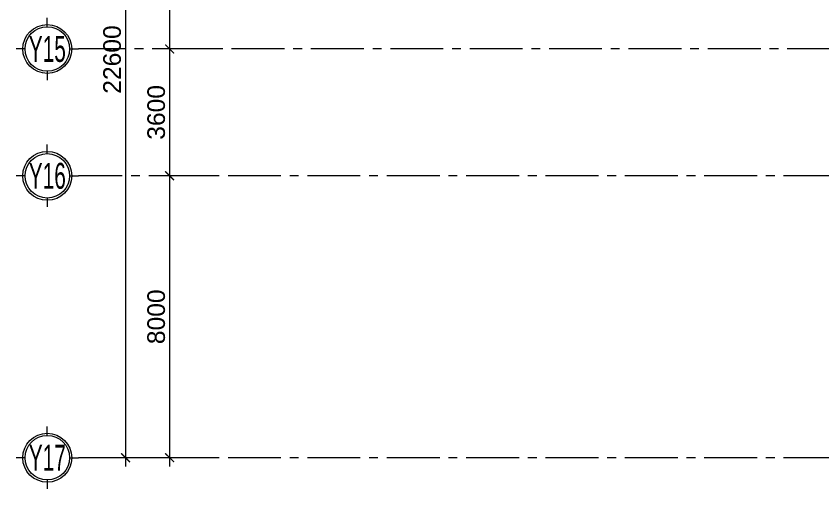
# Model space of a CAD drawing. Header units: millimetres. Extents: x 18326 to 214271, y -298828 to -198730.
# Drawn here: x 18326 to 41196, y -283064 to -269648 of the extents above; entities that cross this region are included whole.
import ezdxf
from ezdxf.enums import TextEntityAlignment as Align

# ---------------------------------------------------------------- set-up
doc = ezdxf.new("R2010")
doc.units = ezdxf.units.MM
doc.header["$LTSCALE"] = 20
doc.header["$MEASUREMENT"] = 0
doc.linetypes.add('xref LC GK$0$CENTER2', pattern=[1.125, 0.75, -0.125, 0.125, -0.125])
doc.layers.get('0').update_dxf_attribs({"lineweight": 0})
doc.layers.get('Defpoints').update_dxf_attribs({"color": 1, "lineweight": 25})
for name, color, linetype, lineweight in [('KV-Cay xanh', 78, 'Continuous', 5), ('KV-Dim', 14, 'Continuous', 9), ('KV-Ky hieu', 30, 'Continuous', 0), ('KV-Net thay 1', 9, 'Continuous', 20), ('KV-Net thay 2', 8, 'Continuous', 13), ('KV-Text', 7, 'Continuous', 25), ('xref LC GK$0$KV-Net truc', 251, 'xref LC GK$0$CENTER2', 9)]:
    doc.layers.add(name, color=color, linetype=linetype, lineweight=lineweight)
doc.styles.add('CHUTO', font='VnAvantH.TTF', dxfattribs={"width": 0.7})
doc.styles.add('KD-Style', font='arial.ttf')
doc.dimstyles.new('D-Layout', dxfattribs={"dimscale": 0, "dimtxt": 2, "dimasz": 1, "dimexe": 1, "dimexo": 0, "dimgap": 0.5, "dimtad": 1, "dimdec": 0, "dimzin": 0, "dimdsep": 46, "dimtxsty": 'KD-Style', "dimblk": 'ARCHTICK', "dimcen": 0.09, "dimdle": 1, "dimclrd": 256, "dimclre": 256, "dimclrt": 2, "dimadec": 0, "dimazin": 0, "dimtfac": 1, "dimtdec": 0, "dimtix": 1, "dimtmove": 2, "dimatfit": 3, "dimldrblk": 'MUITEN', "dimfxl": 1, "dimtolj": 1, "dimtzin": 0, "dimarcsym": 0})

# ---------------------------------------------------------------- blocks, each defined once
blk = doc.blocks.new('A$C06776D30')
at = {"layer": 'KV-Ky hieu', "color": 8}
for p, q in [((504, 865), (504, 1009)), ((144, 504), (0, 504)), ((865, 504), (1009, 504)), ((504, 144), (504, 0))]:
    blk.add_line(p, q, dxfattribs=at)
for radius in [396, 360]:
    blk.add_circle((504, 504), radius, dxfattribs=at)
at = {"layer": 'KV-Text', "color": 8, "style": 'CHUTO', "width": 0.6}
blk.add_attdef('GIRD', text='', height=420, dxfattribs=at).set_placement((504, 504), align=Align.MIDDLE_CENTER)
blk = doc.blocks.new('TT')
at = {"layer": 'KV-Net thay 1', "color": 8}
ref = blk.add_blockref('A$C06776D30', (-66.759, -122.37), dxfattribs=dict(at, xscale=0.007011206080914858, yscale=0.007011206080914858, zscale=0.007011206080914858))
ref.add_attrib('GIRD', 'Y15', dxfattribs={"layer": 'KV-Text', "height": 2.9447, "style": 'CHUTO', "width": 0.6}).set_placement((-63.223, -118.834), align=Align.MIDDLE_CENTER)
ref = blk.add_blockref('A$C06776D30', (-66.759, -136.77), dxfattribs=dict(at, xscale=0.007011206080914858, yscale=0.007011206080914858, zscale=0.007011206080914858))
ref.add_attrib('GIRD', 'Y16', dxfattribs={"layer": 'KV-Text', "height": 2.9447, "style": 'CHUTO', "width": 0.6}).set_placement((-63.223, -133.234), align=Align.MIDDLE_CENTER)
ref = blk.add_blockref('A$C06776D30', (-66.759, -168.77), dxfattribs=dict(at, xscale=0.007011206080914858, yscale=0.007011206080914858, zscale=0.007011206080914858))
ref.add_attrib('GIRD', 'Y17', dxfattribs={"layer": 'KV-Text', "height": 2.9447, "style": 'CHUTO', "width": 0.6}).set_placement((-63.223, -165.234), align=Align.MIDDLE_CENTER)
blk = doc.blocks.new('_ARCHTICK')
at = {"color": 8, "const_width": 0.15}
blk.add_lwpolyline([(-0.5, -0.5), (0.5, 0.5)], dxfattribs=at)
blk = doc.blocks.new('*D38')
at = {"layer": 'Defpoints', "color": 8, "transparency": 16777216}
for p in [(795.013, 119.159), (800.189, 119.159), (800.189, 87.159)]:
    blk.add_point(p, dxfattribs=at)
at = {"layer": 'KV-Dim', "color": 8, "lineweight": -2, "transparency": 16777216}
for p, q in [((795.013, 86.159), (795.013, 120.159)), ((800.189, 119.159), (794.013, 119.159)), ((800.189, 87.159), (794.013, 87.159))]:
    blk.add_line(p, q, dxfattribs=at)
for p, rotation in [((795.013, 119.159), 90), ((795.013, 87.159), 270)]:
    blk.add_blockref('_ARCHTICK', p, dxfattribs=dict(at, rotation=rotation))
at = {"layer": 'KV-Dim', "color": 8, "transparency": 16777216, "insert": (793.491, 103.159), "char_height": 2, "attachment_point": 5, "rotation": 90, "style": 'KD-Style'}
blk.add_mtext('\\A1;8000', dxfattribs=at)
blk = doc.blocks.new('MUITEN')
at = {"color": 8, "const_width": 0.4}
blk.add_lwpolyline([(-1, 1.732), (0, 0), (-1, -1.732)], dxfattribs=at)
blk = doc.blocks.new('*D39')
at = {"layer": 'Defpoints', "color": 8, "transparency": 16777216}
for p in [(795.013, 133.559), (800.189, 133.559), (800.189, 119.159)]:
    blk.add_point(p, dxfattribs=at)
at = {"layer": 'KV-Dim', "color": 8, "lineweight": -2, "transparency": 16777216}
for p, q in [((795.013, 118.159), (795.013, 134.559)), ((800.189, 133.559), (794.013, 133.559)), ((800.189, 119.159), (794.013, 119.159))]:
    blk.add_line(p, q, dxfattribs=at)
for p, rotation in [((795.013, 133.559), 90), ((795.013, 119.159), 270)]:
    blk.add_blockref('_ARCHTICK', p, dxfattribs=dict(at, rotation=rotation))
at = {"layer": 'KV-Dim', "color": 8, "transparency": 16777216, "insert": (793.491, 126.359), "char_height": 2, "attachment_point": 5, "rotation": 90, "style": 'KD-Style'}
blk.add_mtext('\\A1;3600', dxfattribs=at)
blk = doc.blocks.new('*D40')
at = {"layer": 'Defpoints', "color": 8, "transparency": 16777216}
for p in [(795.013, 165.559), (800.189, 165.559), (800.189, 133.559)]:
    blk.add_point(p, dxfattribs=at)
at = {"layer": 'KV-Dim', "color": 8, "lineweight": -2, "transparency": 16777216}
for p, q in [((795.013, 132.559), (795.013, 166.559)), ((800.189, 165.559), (794.013, 165.559)), ((800.189, 133.559), (794.013, 133.559))]:
    blk.add_line(p, q, dxfattribs=at)
for p, rotation in [((795.013, 165.559), 90), ((795.013, 133.559), 270)]:
    blk.add_blockref('_ARCHTICK', p, dxfattribs=dict(at, rotation=rotation))
at = {"layer": 'KV-Dim', "color": 8, "transparency": 16777216, "insert": (793.491, 149.559), "char_height": 2, "attachment_point": 5, "rotation": 90, "style": 'KD-Style'}
blk.add_mtext('\\A1;8000', dxfattribs=at)
blk = doc.blocks.new('*D52')
at = {"layer": 'Defpoints', "color": 8, "transparency": 16777216}
for p in [(800.189, 177.559), (790.013, 87.159), (800.189, 87.159)]:
    blk.add_point(p, dxfattribs=at)
at = {"layer": 'KV-Dim', "color": 8, "lineweight": -2, "transparency": 16777216}
for p, q in [((790.013, 178.559), (790.013, 86.159)), ((800.189, 177.559), (789.013, 177.559)), ((800.189, 87.159), (789.013, 87.159))]:
    blk.add_line(p, q, dxfattribs=at)
for p, rotation in [((790.013, 177.559), 90), ((790.013, 87.159), 270)]:
    blk.add_blockref('_ARCHTICK', p, dxfattribs=dict(at, rotation=rotation))
at = {"layer": 'KV-Dim', "color": 8, "transparency": 16777216, "insert": (788.491, 132.359), "char_height": 2, "attachment_point": 5, "rotation": 90, "style": 'KD-Style'}
blk.add_mtext('\\A1;22600', dxfattribs=at)
blk = doc.blocks.new('xref LC GK$0$LC')
at = {"layer": 'xref LC GK$0$KV-Net truc', "color": 8, "ltscale": 100}
for points in [[(175587, -61750), (-10253, -61750)], [(49486, -65350), (-10253, -65350)], [(49486, -73350), (-10253, -73350)]]:
    blk.add_lwpolyline(points, dxfattribs=at)
blk = doc.blocks.new('dim mb')
at = {"layer": 'KV-Dim', "color": 8}
for base, p1, p2, picture, middle in [((-35.875, -284.2), (-25.6989, -193.8), (-25.6989, -284.2), '*D52', (-37.3962, -239)), ((-30.875, -205.8), (-25.6989, -237.8), (-25.6989, -205.8), '*D40', (-32.3962, -221.8)), ((-30.875, -237.8), (-25.6989, -252.2), (-25.6989, -237.8), '*D39', (-32.3969, -245)), ((-30.875, -252.2), (-25.6989, -284.2), (-25.6989, -252.2), '*D38', (-32.3962, -268.2))]:
    dim = blk.add_linear_dim(base=base, p1=p1, p2=p2, angle=90, dimstyle='D-Layout', override={"dimscale": 1, "dimlfac": 250}, dxfattribs=at)
    dim.commit()
    dim.dimension.update_dxf_attribs({"geometry": picture, "text_midpoint": middle, "insert": (-825.8876, -371.3589)})
blk = doc.blocks.new('t3')
at = {"layer": 'KV-Dim', "color": 8}
blk.add_blockref('dim mb', (-49.6, 284.2), dxfattribs=at)
at = {"layer": 'KV-Net thay 2', "color": 8}
blk.add_blockref('TT', (-31.125, 165.234), dxfattribs=at)

msp = doc.modelspace()

# ---------------------------------------------------------------- block references
at = {"layer": 'KV-Cay xanh', "color": 8, "xscale": 250, "yscale": 250, "zscale": 250}
msp.add_blockref('t3', (42797, -282180), dxfattribs=at)
at = {"layer": 'xref LC GK$0$KV-Net truc', "color": 8}
msp.add_blockref('xref LC GK$0$LC', (30347, -208830), dxfattribs=at)

doc.saveas('drawing.dxf')
